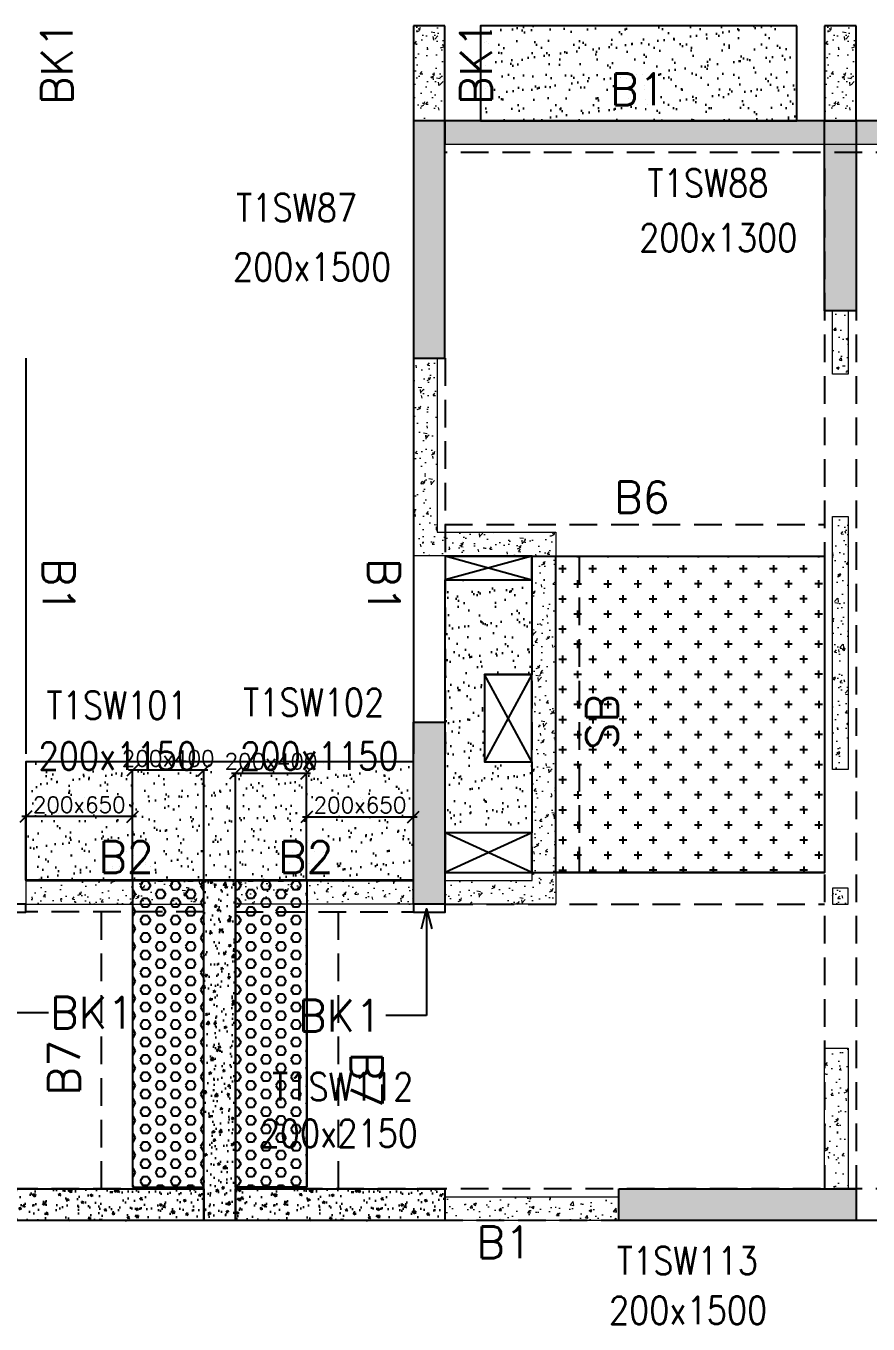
# Model space of a CAD drawing. Header units: millimetres. Extents: x 1078357 to 2594950, y -4969473 to -4636555.
# Drawn here: x 1875856 to 1881181, y -4655342 to -4647138 of the extents above; entities that cross this region are included whole.
import ezdxf

# ---------------------------------------------------------------- set-up
doc = ezdxf.new("R2010")
doc.units = ezdxf.units.MM
doc.header["$PDMODE"] = 35
for name, pattern in [('CONTINOUS', [0]), ('HIDDEN', [0.375, 0.25, -0.125]), ('New Retail block$0$CONTINOUS', [0])]:
    doc.linetypes.add(name, pattern=pattern)
doc.layers.get('0').update_dxf_attribs({"lineweight": 0})
doc.layers.get('Defpoints').update_dxf_attribs({"lineweight": 0})
for name, color, linetype, lineweight in [('A-_ANOTDIMA_D-', 6, 'Continuous', 13), ('COL. NO.', 30, 'Continuous', 25), ('COL. SIZE', 7, 'Continuous', 25), ('DIM', 9, 'Continuous', 25), ('HATCH', 8, 'Continuous', 30), ('RCC UPSTAND', 43, 'Continuous', 30), ('S-NON STR RCC WALL', 8, 'Continuous', 0)]:
    doc.layers.add(name, color=color, linetype=linetype, lineweight=lineweight)
for name, color, linetype in [('B-200x325', 201, 'HIDDEN'), ('B-200x375', 41, 'HIDDEN'), ('B-200x650', 241, 'HIDDEN'), ('B-300xSLAB THK.', 151, 'Continuous'), ('BK1-200x650', 241, 'HIDDEN'), ('DC BEAM NO.', 7, 'Continuous'), ('DROP SLAB', 8, 'Continuous'), ('NON STR. RCC WALL', 6, 'Continuous'), ('S-COLUMN_SHEAR WALL', 1, 'Continuous'), ('S-PROJECTION', 54, 'New Retail block$0$CONTINOUS'), ('SLAB FOLD', 8, 'Continuous')]:
    doc.layers.add(name, color=color, linetype=linetype)
doc.styles.add('Roman', font='romans')
doc.styles.add('ROMANS', font='romans.shx', dxfattribs={"width": 0.85})
doc.dimstyles.new('HARESH', dxfattribs={"dimtxt": 150, "dimasz": 75, "dimexe": 0, "dimexo": 0, "dimgap": 25, "dimtad": 1, "dimdec": 0, "dimdsep": 46, "dimtxsty": 'Roman', "dimblk": 'OBLIQUE', "dimcen": 225, "dimdle": 25, "dimclrd": 2, "dimclre": 2, "dimclrt": 7, "dimadec": 8, "dimazin": 1, "dimtfac": 1, "dimtdec": 0, "dimtmove": 0, "dimatfit": 0, "dimfxl": 1, "dimlwd": -1, "dimlwe": -1, "dimarcsym": 0})
pattern_1 = [(50, (-4526714.12, 23254837.94), (182.184669, -15.9390855), [19.05, -209.55]), (355, (-4526714.12, 23254837.94), (-35.2434214, 191.0568452), [15.24, -167.6405842]), (100.4514447, (-4526698.94, 23254836.6), (146.9412471, 175.1177519), [16.1900088, -178.0902446]), (46.1842, (-4526714.12, 23254888.74), (271.0790409, -42.042328), [28.575, -314.325]), (96.6355576, (-4526691.53, 23254885.23), (237.404134, 247.4261246), [24.2850231, -267.1356082]), (351.1841512, (-4526714.12, 23254888.74), (237.404134, 247.4261246), [22.859967, -251.459732]), (21, (-4526688.72, 23254876.04), (151.6143913, -102.2651982), [19.05, -209.55]), (326, (-4526688.72, 23254876.04), (61.8020283, 184.1879661), [15.24, -167.64]), (71.451445, (-4526676.08, 23254867.51), (213.4164193, 81.9227689), [16.1900088, -178.0899376]), (37.5, (-4526714.12, 23254837.935), (3.08860325, 84.55503887), [0, -165.608, 0, -170.18, 0, -168.275]), (7.5, (-4526714.12, 23254837.935), (66.8196625, 100.18057482), [0, -97.028, 0, -161.798, 0, -64.135]), (327.5, (-4526770.76, 23254837.935), (135.59059517, -5.728744), [0, -63.5, 0, -198.12, 0, -262.89]), (317.5, (-4526796.16, 23254837.94), (148.1291814, 25.42649103), [0, -82.55, 0, -131.572, 0, -186.69])]
pattern_2 = [(180, (1815381.29, -4465732.775), (-7e-15, -54.992613), [31.75, -63.5]), (300, (1815381.29, -4465732.775), (47.625, 27.496307), [31.75, -63.5]), (240, (1815349.54, -4465732.775), (47.625, -27.496307), [31.75, -63.5])]

# ---------------------------------------------------------------- blocks, each defined once
blk = doc.blocks.new('_Oblique')
at = {"color": 0, "linetype": 'ByBlock', "lineweight": -2}
blk.add_line((-0.5, -0.5), (0.5, 0.5), dxfattribs=at)
blk = doc.blocks.new('*D1464')
at = {"layer": 'Defpoints', "color": 0, "ltscale": 700, "transparency": 16777216}
for p in [(1876530.8, -4651842.2), (1876530.8, -4652537.3, 0), (1876980.9, -4652537.3, 0)]:
    blk.add_point(p, dxfattribs=at)
at = {"layer": 'DIM', "color": 2, "ltscale": 700, "transparency": 16777216}
for p, q in [((1877005.9, -4651842.2), (1876505.8, -4651842.2)), ((1876530.8, -4652537.3), (1876530.8, -4651842.2)), ((1876980.9, -4652537.3), (1876980.9, -4651842.2))]:
    blk.add_line(p, q, dxfattribs=at)
at = {"layer": 'DIM', "color": 2, "ltscale": 700, "transparency": 16777216, "xscale": 75, "yscale": 75, "zscale": 75, "rotation": 180}
blk.add_blockref('_Oblique', (1876530.8, -4651842.2), dxfattribs=at)
at = {"layer": 'DIM', "color": 2, "ltscale": 700, "transparency": 16777216, "xscale": 75, "yscale": 75, "zscale": 75}
blk.add_blockref('_Oblique', (1876980.9, -4651842.2), dxfattribs=at)
at = {"layer": 'DIM', "color": 7, "ltscale": 700, "transparency": 16777216, "insert": (1876755.9, -4651767.2), "char_height": 150, "attachment_point": 5, "style": 'Roman'}
blk.add_mtext('{\\H0.666667x;200x400}', dxfattribs=at)
blk = doc.blocks.new('*D1465')
at = {"layer": 'Defpoints', "color": 0, "ltscale": 700, "transparency": 16777216}
for p in [(1875856.1, -4652135.2), (1875856.1, -4652537.2, 0), (1876530.8, -4652537.3, 0)]:
    blk.add_point(p, dxfattribs=at)
at = {"layer": 'DIM', "color": 2, "ltscale": 700, "transparency": 16777216}
for p, q in [((1876555.8, -4652135.2), (1875831.1, -4652135.2)), ((1875856.1, -4652537.2), (1875856.1, -4652135.2)), ((1876530.8, -4652537.3), (1876530.8, -4652135.2))]:
    blk.add_line(p, q, dxfattribs=at)
at = {"layer": 'DIM', "color": 2, "ltscale": 700, "transparency": 16777216, "xscale": 75, "yscale": 75, "zscale": 75, "rotation": 180}
blk.add_blockref('_Oblique', (1875856.1, -4652135.2), dxfattribs=at)
at = {"layer": 'DIM', "color": 2, "ltscale": 700, "transparency": 16777216, "xscale": 75, "yscale": 75, "zscale": 75}
blk.add_blockref('_Oblique', (1876530.8, -4652135.2), dxfattribs=at)
at = {"layer": 'DIM', "color": 7, "ltscale": 700, "transparency": 16777216, "insert": (1876193.5, -4652060.2), "char_height": 150, "attachment_point": 5, "style": 'Roman'}
blk.add_mtext('{\\H0.666667x;200x650}', dxfattribs=at)
blk = doc.blocks.new('*D1466')
at = {"layer": 'Defpoints', "color": 0, "ltscale": 700, "transparency": 16777216}
for p in [(1877631.1, -4651860.5), (1877181, -4652537.3, 0), (1877631.1, -4652537.2, 0)]:
    blk.add_point(p, dxfattribs=at)
at = {"layer": 'DIM', "color": 2, "ltscale": 700, "transparency": 16777216}
for p, q in [((1877156, -4651860.5), (1877656.1, -4651860.5)), ((1877181, -4652537.3), (1877181, -4651860.5)), ((1877631.1, -4652537.2), (1877631.1, -4651860.5))]:
    blk.add_line(p, q, dxfattribs=at)
at = {"layer": 'DIM', "color": 2, "ltscale": 700, "transparency": 16777216, "xscale": 75, "yscale": 75, "zscale": 75, "rotation": 180}
blk.add_blockref('_Oblique', (1877181, -4651860.5), dxfattribs=at)
at = {"layer": 'DIM', "color": 2, "ltscale": 700, "transparency": 16777216, "xscale": 75, "yscale": 75, "zscale": 75}
blk.add_blockref('_Oblique', (1877631.1, -4651860.5), dxfattribs=at)
at = {"layer": 'DIM', "color": 7, "ltscale": 700, "transparency": 16777216, "insert": (1877406, -4651785.5), "char_height": 150, "attachment_point": 5, "style": 'Roman'}
blk.add_mtext('{\\H0.666667x;200x400}', dxfattribs=at)
blk = doc.blocks.new('*D1467')
at = {"layer": 'Defpoints', "color": 0, "ltscale": 700, "transparency": 16777216}
for p in [(1878306, -4652137.2), (1877631.1, -4652537.2, 0), (1878306, -4652537.2, 0)]:
    blk.add_point(p, dxfattribs=at)
at = {"layer": 'DIM', "color": 2, "ltscale": 700, "transparency": 16777216}
for p, q in [((1877606.1, -4652137.2), (1878331, -4652137.2)), ((1877631.1, -4652537.2), (1877631.1, -4652137.2)), ((1878306, -4652537.2), (1878306, -4652137.2))]:
    blk.add_line(p, q, dxfattribs=at)
at = {"layer": 'DIM', "color": 2, "ltscale": 700, "transparency": 16777216, "xscale": 75, "yscale": 75, "zscale": 75, "rotation": 180}
blk.add_blockref('_Oblique', (1877631.1, -4652137.2), dxfattribs=at)
at = {"layer": 'DIM', "color": 2, "ltscale": 700, "transparency": 16777216, "xscale": 75, "yscale": 75, "zscale": 75}
blk.add_blockref('_Oblique', (1878306, -4652137.2), dxfattribs=at)
at = {"layer": 'DIM', "color": 7, "ltscale": 700, "transparency": 16777216, "insert": (1877968.5, -4652062.2), "char_height": 150, "attachment_point": 5, "style": 'Roman'}
blk.add_mtext('{\\H0.666667x;200x650}', dxfattribs=at)
blk = doc.blocks.new('G$CD63B60BD')
at = {"layer": 'COL. NO.', "linetype": 'Continuous', "style": 'ROMANS', "width": 0.85}
for s, p in [('T1SW88', (67080.2, 15419.6, -320.4)), ('T1SW87', (64479, 15264.1, -320.4)), ('T1SW102', (64523.1, 12138.2, -320.4)), ('T1SW101', (63279.5, 12119.6, -320.4)), ('T1SW112', (64706.5, 9707.5, -320.4)), ('T1SW113', (66886, 8609.2, -320.4))]:
    blk.add_text(s, height=175, dxfattribs=at).set_placement(p)
at = {"layer": 'COL. SIZE', "linetype": 'Continuous', "style": 'ROMANS', "width": 0.85}
for s, p in [('200x1300', (67027.6, 15073.8, -320.4)), ('200x1500', (64458.9, 14890, -320.4)), ('200x1150', (63230.3, 11798.7, -320.4)), ('200x1150', (64505.2, 11798.6, -320.4)), ('200x2150', (64628, 9412.9, -320.4)), ('200x1500', (66836.9, 8295.7, -320.4))]:
    blk.add_text(s, height=175, dxfattribs=at).set_placement(p)

msp = doc.modelspace()

# ---------------------------------------------------------------- hatches: boundary and pattern name
at = {"layer": 'DROP SLAB'}
h = msp.add_hatch(dxfattribs=at)
h.set_pattern_fill('CROSS', color=8, scale=15, angle=179.96921)
h.set_pattern_definition([(180.03079016, (-1451735.6, 9389968.63), (-95.1987999, -95.3011726), [47.625, -142.875]), (270.03079016, (-1451759.43, 9389992.43), (95.3011726, -95.1987999), [47.625, -142.875])])
h.paths.add_polyline_path([(1879206.1, -4650488.1), (1880906.1, -4650488.1), (1880906.1, -4652487.9), (1879206.1, -4652487.9)])
at = {"layer": 'HATCH'}
h = msp.add_hatch(dxfattribs=at)
h.set_pattern_fill('AR-SAND', color=8, scale=3, angle=179.97015)
h.set_pattern_definition([(37.4701541, (-1080127.19, 9339832.47), (-4.7236114, 146.8264517), [0, -115.824, 0, -129.54, 0, -123.825]), (7.4701541, (-1080127.2, 9339832.47), (134.9689868, 214.9772528), [0, -62.484, 0, -104.394, 0, -40.005]), (327.4701541, (-1080220.92, 9339832.52), (237.2979035, 0.3075449), [0, -38.1, 0, -137.16, 0, -179.07]), (317.4701541, (-1080220.92, 9339832.52), (229.1017424, 66.759465), [0, -19.05, 0, -89.916, 0, -102.87])])
h.paths.add_polyline_path([(1880731.4, -4647137.8), (1878731.4, -4647137.8), (1878731.4, -4647737.8), (1880731.4, -4647737.8)])
h = msp.add_hatch(dxfattribs=at)
h.set_pattern_fill('AR-SAND', color=8, scale=3, angle=179.97015)
h.set_pattern_definition([(37.47015413, (-3156376.7, 18707870.77), (-4.72361136, 146.8264517), [0, -115.824, 0, -129.54, 0, -123.825]), (7.4701541, (-3156376.7, 18707870.77), (134.9689868, 214.9772528), [0, -62.484, 0, -104.394, 0, -40.005]), (327.4701541, (-3156470.42, 18707870.82), (237.2979035, 0.3075449), [0, -38.1, 0, -137.16, 0, -179.07]), (317.4701541, (-3156470.42, 18707870.82), (229.1017424, 66.759465), [0, -19.05, 0, -89.916, 0, -102.87])])
h.paths.add_polyline_path([(1878506.3, -4650637.8), (1879056.3, -4650637.8), (1879056.3, -4651237.9), (1878756.3, -4651237.9), (1878756.3, -4651787.8), (1879056.3, -4651787.8), (1879056.3, -4652237.8), (1878506.3, -4652237.8)])
h = msp.add_hatch(dxfattribs=at)
h.set_pattern_fill('AR-SAND', color=8, scale=3, angle=179.97015)
h.set_pattern_definition([(37.4701541, (-2172051.81, 14023851.66), (-4.72361136, 146.8264517), [0, -115.824, 0, -129.54, 0, -123.825]), (7.4701541, (-2172051.81, 14023851.66), (134.9689868, 214.9772528), [0, -62.484, 0, -104.394, 0, -40.005]), (327.4701541, (-2172145.54, 14023851.71), (237.2979035, 0.3075449), [0, -38.1, 0, -137.16, 0, -179.07]), (317.4701541, (-2172145.54, 14023851.71), (229.1017424, 66.759465), [0, -19.05, 0, -89.916, 0, -102.87])])
h.paths.add_polyline_path([(1878306.4, -4651787.7), (1875856.4, -4651787.7), (1875856.4, -4652537.8), (1878306.4, -4652537.8)])
h = msp.add_hatch(dxfattribs=at)
h.set_pattern_fill('AR-SAND', color=8, scale=3, angle=179.97015)
h.set_pattern_definition([(37.4701541, (-2172051.9, 14023851.69), (-4.72361136, 146.8264517), [0, -115.824, 0, -129.54, 0, -123.825]), (7.4701541, (-2172051.9, 14023851.69), (134.9689868, 214.9772528), [0, -62.484, 0, -104.394, 0, -40.005]), (327.4701541, (-2172145.63, 14023851.74), (237.2979035, 0.3075449), [0, -38.1, 0, -137.16, 0, -179.07]), (317.4701541, (-2172145.63, 14023851.74), (229.1017424, 66.759465), [0, -19.05, 0, -89.916, 0, -102.87])])
h.paths.add_polyline_path([(1878306.3, -4651937.7), (1875856.3, -4651937.7), (1875856.4, -4652537.7), (1878306.4, -4652537.7)])
at = {"layer": 'RCC UPSTAND'}
h = msp.add_hatch(dxfattribs=at)
h.set_pattern_fill('AR-CONC', color=8, scale=20, angle=360)
h.set_pattern_definition([(50, (-660238.37, -1444162.82), (143.4520365, -12.550427), [15, -165]), (355, (-660238.37, -1444162.82), (-27.7502667, 150.438427), [12, -132]), (100.4514445, (-660226.41, -1444163.86), (115.7017693, 137.887998), [12.7480384, -140.2284224]), (46.1842, (-660238.37, -1444122.82), (213.448266, -33.103856), [22.5, -247.5]), (96.6356355, (-660220.58, -1444125.58), (186.932389, 194.82372), [19.122068, -210.342752]), (351.184164, (-660238.37, -1444122.82), (186.932389, 194.82372), [18, -198]), (21, (-660218.37, -1444132.82), (119.3814104, -80.523778), [15, -165]), (326, (-660218.37, -1444132.82), (48.6630664, 145.030009), [12, -132]), (71.4514447, (-660208.42, -1444139.53), (168.0444753, 64.5062306), [12.748038, -140.2284224]), (37.5, (-660238.37, -1444162.82), (2.43197106, 66.57877077), [0, -130.4, 0, -134, 0, -132.5]), (7.5, (-660238.37, -1444162.82), (52.6139075, 78.8823424), [0, -76.4, 0, -127.4, 0, -50.5]), (327.5, (-660282.97, -1444162.82), (106.7644872, -4.51097435), [0, -50, 0, -156, 0, -207]), (317.5, (-660302.97, -1444162.82), (116.6372339, 20.0209965), [0, -65, 0, -103.6, 0, -147])])
h.paths.add_polyline_path([(1877181.1, -4654687.8), (1876981.1, -4654687.8), (1876981.1, -4652537.8), (1877181.1, -4652537.8)])
h = msp.add_hatch(dxfattribs=at)
h.set_pattern_fill('AR-CONC', color=8, scale=20, angle=90)
h.set_pattern_definition([(140, (-1332718.86, -7191907.34), (12.550427, 143.4520365), [15, -165]), (85, (-1332718.86, -7191907.34), (-150.438427, -27.7502667), [12, -132]), (190.4514445, (-1332717.82, -7191895.39), (-137.887998, 115.7017693), [12.7480384, -140.2284224]), (136.1842, (-1332758.86, -7191907.34), (33.103856, 213.448266), [22.5, -247.5]), (186.6356355, (-1332756.1, -7191889.55), (-194.82372, 186.932389), [19.122068, -210.342752]), (81.184164, (-1332758.86, -7191907.34), (-194.82372, 186.932389), [18, -198]), (111, (-1332748.86, -7191887.34), (80.523778, 119.3814104), [15, -165]), (56, (-1332748.86, -7191887.34), (-145.030009, 48.6630664), [12, -132]), (161.4514447, (-1332742.15, -7191877.39), (-64.5062306, 168.0444753), [12.748038, -140.2284224]), (127.5, (-1332718.865, -7191907.34), (-66.57877077, 2.43197106), [0, -130.4, 0, -134, 0, -132.5]), (97.5, (-1332718.865, -7191907.34), (-78.8823424, 52.6139075), [0, -76.4, 0, -127.4, 0, -50.5]), (57.5, (-1332718.865, -7191951.94), (4.51097435, 106.7644872), [0, -50, 0, -156, 0, -207]), (47.5, (-1332718.865, -7191971.94), (-20.0209965, 116.6372339), [0, -65, 0, -103.6, 0, -147])])
h.paths.add_polyline_path([(1876981.1, -4654487.8), (1876981.1, -4654687.8), (1875656.1, -4654687.8), (1875656.1, -4654487.8)])
h = msp.add_hatch(dxfattribs=at)
h.set_pattern_fill('AR-CONC', color=8, scale=20, angle=90)
h.set_pattern_definition([(140, (-1331193.87, -7191907.34), (12.550427, 143.4520365), [15, -165]), (85, (-1331193.87, -7191907.34), (-150.438427, -27.7502667), [12, -132]), (190.4514445, (-1331192.82, -7191895.39), (-137.887998, 115.7017693), [12.7480384, -140.2284224]), (136.1842, (-1331233.87, -7191907.34), (33.103856, 213.448266), [22.5, -247.5]), (186.6356355, (-1331231.1, -7191889.55), (-194.82372, 186.932389), [19.122068, -210.342752]), (81.184164, (-1331233.87, -7191907.34), (-194.82372, 186.932389), [18, -198]), (111, (-1331223.87, -7191887.34), (80.523778, 119.3814104), [15, -165]), (56, (-1331223.87, -7191887.34), (-145.030009, 48.6630664), [12, -132]), (161.4514447, (-1331217.16, -7191877.39), (-64.5062306, 168.0444753), [12.748038, -140.2284224]), (127.5, (-1331193.866, -7191907.34), (-66.57877077, 2.43197106), [0, -130.4, 0, -134, 0, -132.5]), (97.5, (-1331193.866, -7191907.34), (-78.8823424, 52.6139075), [0, -76.4, 0, -127.4, 0, -50.5]), (57.5, (-1331193.866, -7191951.94), (4.51097435, 106.7644872), [0, -50, 0, -156, 0, -207]), (47.5, (-1331193.87, -7191971.94), (-20.0209965, 116.6372339), [0, -65, 0, -103.6, 0, -147])])
h.paths.add_polyline_path([(1878506.1, -4654487.8), (1878506.1, -4654687.8), (1877181.1, -4654687.8), (1877181.1, -4654487.8)])
at = {"layer": 'S-COLUMN_SHEAR WALL', "lineweight": 25, "extrusion": (1.00316e-06, 1.91639e-11, 1)}
h = msp.add_hatch(color=1, dxfattribs=at)
h.dxf.hatch_style = 1
h.paths.add_polyline_path([(1878506.1, -4647737.8), (1878306.1, -4647737.8), (1878306.1, -4649237.8), (1878506.1, -4649237.8)])
at = {"layer": 'S-COLUMN_SHEAR WALL', "lineweight": 25}
h = msp.add_hatch(color=1, dxfattribs=at)
h.dxf.hatch_style = 1
h.paths.add_polyline_path([(1880906.1, -4648937.8), (1881106.1, -4648937.8), (1881106.1, -4647737.8), (1880906.1, -4647737.8)])
at = {"layer": 'S-COLUMN_SHEAR WALL', "lineweight": 25, "extrusion": (1.00316e-06, 1.91639e-11, 1)}
h = msp.add_hatch(color=1, dxfattribs=at)
h.dxf.hatch_style = 1
h.paths.add_polyline_path([(1878506.1, -4652687.8), (1878306.1, -4652687.8), (1878306.1, -4651537.8), (1878506.1, -4651537.8)])
at = {"layer": 'S-COLUMN_SHEAR WALL', "lineweight": 25}
h = msp.add_hatch(color=1, dxfattribs=at)
h.dxf.hatch_style = 1
h.paths.add_polyline_path([(1879606.1, -4654487.8), (1881106.1, -4654487.8), (1881106.1, -4654687.8), (1879606.1, -4654687.8)])
at = {"layer": 'S-NON STR RCC WALL'}
h = msp.add_hatch(dxfattribs=at)
h.set_pattern_fill('AR-CONC', color=256, angle=180)
h.set_pattern_definition([(50, (-6655538.66, 32907950.42), (182.184669, -15.93908554), [19.05, -209.55]), (355, (-6655538.66, 32907950.42), (-35.2434214, 191.0568452), [15.24, -167.6405842]), (100.4514447, (-6655523.48, 32907949.1), (146.9412471, 175.1177519), [16.1900088, -178.0902446]), (46.1842, (-6655538.66, 32908001.22), (271.0790409, -42.0423279), [28.575, -314.325]), (96.6355576, (-6655516.08, 32907997.72), (237.404134, 247.4261246), [24.2850231, -267.1356082]), (351.1841512, (-6655538.66, 32908001.22), (237.404134, 247.4261246), [22.859967, -251.459732]), (21, (-6655513.26, 32907988.52), (151.61439127, -102.2651982), [19.05, -209.55]), (326, (-6655513.26, 32907988.52), (61.80202835, 184.1879661), [15.24, -167.64]), (71.451445, (-6655500.63, 32907980), (213.4164193, 81.9227689), [16.1900088, -178.0899376]), (37.5, (-6655538.665, 32907950.424), (3.08860325, 84.55503887), [0, -165.608, 0, -170.18, 0, -168.275]), (7.5, (-6655538.665, 32907950.42), (66.8196625, 100.18057482), [0, -97.028, 0, -161.798, 0, -64.135]), (327.5, (-6655595.31, 32907950.424), (135.59059517, -5.72874399), [0, -63.5, 0, -198.12, 0, -262.89]), (317.5, (-6655620.71, 32907950.42), (148.1291814, 25.42649103), [0, -82.55, 0, -131.572, 0, -186.69])])
h.paths.add_polyline_path([(1878506.1, -4647737.8), (1878506.1, -4647137.8), (1878306.1, -4647137.8), (1878306.1, -4647737.8), (1878506.1, -4647737.8)], is_closed=False)
h = msp.add_hatch(dxfattribs=at)
h.set_pattern_fill('AR-CONC', color=256, angle=180)
h.set_pattern_definition([(50, (-6652938.69, 32907950.43), (182.184669, -15.93908554), [19.05, -209.55]), (355, (-6652938.69, 32907950.43), (-35.2434214, 191.0568452), [15.24, -167.6405842]), (100.4514447, (-6652923.5, 32907949.1), (146.9412471, 175.1177519), [16.1900088, -178.0902446]), (46.1842, (-6652938.69, 32908001.23), (271.0790409, -42.0423279), [28.575, -314.325]), (96.6355576, (-6652916.1, 32907997.72), (237.404134, 247.4261246), [24.2850231, -267.1356082]), (351.1841512, (-6652938.69, 32908001.23), (237.404134, 247.4261246), [22.859967, -251.459732]), (21, (-6652913.29, 32907988.53), (151.61439127, -102.2651982), [19.05, -209.55]), (326, (-6652913.29, 32907988.53), (61.80202835, 184.1879661), [15.24, -167.64]), (71.451445, (-6652900.65, 32907980), (213.4164193, 81.9227689), [16.1900088, -178.0899376]), (37.5, (-6652938.685, 32907950.43), (3.08860325, 84.55503887), [0, -165.608, 0, -170.18, 0, -168.275]), (7.5, (-6652938.685, 32907950.43), (66.8196625, 100.18057482), [0, -97.028, 0, -161.798, 0, -64.135]), (327.5, (-6652995.33, 32907950.43), (135.59059517, -5.72874399), [0, -63.5, 0, -198.12, 0, -262.89]), (317.5, (-6653020.73, 32907950.43), (148.1291814, 25.42649103), [0, -82.55, 0, -131.572, 0, -186.69])])
h.paths.add_polyline_path([(1881106.1, -4647737.8), (1881106.1, -4647137.8), (1880906.1, -4647137.8), (1880906.1, -4647737.8), (1881106.1, -4647737.8)], is_closed=False)
h = msp.add_hatch(dxfattribs=at)
h.set_pattern_fill('AR-CONC', color=256, angle=180)
h.set_pattern_definition([(50, (-3429489.4, 18570818.75), (182.184669, -15.9390855), [19.05, -209.55]), (355, (-3429489.4, 18570818.75), (-35.2434214, 191.0568452), [15.24, -167.6405842]), (100.4514447, (-3429474.22, 18570817.42), (146.9412471, 175.1177519), [16.1900088, -178.0902446]), (46.1842, (-3429489.4, 18570869.55), (271.0790409, -42.042328), [28.575, -314.325]), (96.6355576, (-3429466.8, 18570866.04), (237.404134, 247.4261246), [24.285023, -267.135608]), (351.1841512, (-3429489.4, 18570869.55), (237.404134, 247.4261246), [22.859967, -251.459732]), (21, (-3429464, 18570856.85), (151.6143913, -102.2651982), [19.05, -209.55]), (326, (-3429464, 18570856.85), (61.8020283, 184.1879661), [15.24, -167.64]), (71.451445, (-3429451.37, 18570848.33), (213.4164193, 81.9227689), [16.1900088, -178.0899376]), (37.5, (-3429489.4, 18570818.75), (3.08860325, 84.55503887), [0, -165.608, 0, -170.18, 0, -168.275]), (7.5, (-3429489.4, 18570818.75), (66.8196625, 100.18057482), [0, -97.028, 0, -161.798, 0, -64.135]), (327.5, (-3429546.044, 18570818.75), (135.59059517, -5.728744), [0, -63.5, 0, -198.12, 0, -262.89]), (317.5, (-3429571.44, 18570818.75), (148.1291814, 25.42649103), [0, -82.55, 0, -131.572, 0, -186.69])])
h.paths.add_polyline_path([(1888381.3, -4647737.8), (1888706.3, -4647737.8), (1888706.3, -4647887.8), (1888381.3, -4647887.8)])
h.paths.add_polyline_path([(1886581.3, -4647737.8), (1888381.3, -4647737.8), (1888381.3, -4647887.8), (1886581.3, -4647887.8)])
h.paths.add_polyline_path([(1880631.4, -4647737.8), (1881381.3, -4647737.8), (1881381.3, -4647887.8), (1880631.4, -4647887.8)])
h.paths.add_polyline_path([(1881381.3, -4647737.8), (1883181.3, -4647737.8), (1883181.3, -4647887.8), (1881381.3, -4647887.8)])
h.paths.add_polyline_path([(1885831.3, -4647737.8), (1886581.3, -4647737.8), (1886581.3, -4647887.8), (1885831.3, -4647887.8)])
h.paths.add_polyline_path([(1884031.3, -4647737.8), (1885831.3, -4647737.8), (1885831.3, -4647887.8), (1884031.3, -4647887.8)])
h.paths.add_polyline_path([(1878509.3, -4647737.8), (1878831.3, -4647737.8), (1878831.3, -4647887.8), (1878509.3, -4647887.8)])
h.paths.add_polyline_path([(1883181.3, -4647737.8), (1883506.3, -4647737.8), (1883506.3, -4647887.8), (1883181.3, -4647887.8)])
h.paths.add_polyline_path([(1883706.3, -4647737.8), (1884031.3, -4647737.8), (1884031.3, -4647887.8), (1883706.3, -4647887.8)])
h.paths.add_polyline_path([(1878831.3, -4647737.8), (1880631.3, -4647737.8), (1880631.3, -4647887.8), (1878831.3, -4647887.8)])
h = msp.add_hatch(dxfattribs=at)
h.set_pattern_fill('AR-CONC', color=256, angle=180)
h.set_pattern_definition([(50, (1881019.6, -4749442.22), (182.18467, -15.93909), [19.05, -209.55]), (355, (1881019.6, -4749442.22), (-35.24342, 191.05685), [15.24, -167.6406]), (100.45144, (1881034.78, -4749443.55), (146.94125, 175.11775), [16.19, -178.09024]), (46.1842, (1881019.6, -4749391.42), (271.07904, -42.04233), [28.575, -314.325]), (96.63556, (1881042.2, -4749394.93), (237.4041, 247.4261), [24.285, -267.1356]), (351.18415, (1881019.6, -4749391.42), (237.4041, 247.4261), [22.86, -251.4597]), (21, (1881045, -4749404.12), (151.6144, -102.2652), [19.05, -209.55]), (326, (1881045, -4749404.12), (61.80203, 184.18797), [15.24, -167.64]), (71.45144, (1881057.63, -4749412.65), (213.41642, 81.92277), [16.19, -178.08994]), (37.5, (1881019.6, -4749442.225), (3.088603, 84.55504), [0, -165.608, 0, -170.18, 0, -168.275]), (7.5, (1881019.6, -4749442.225), (66.81966, 100.180575), [0, -97.028, 0, -161.798, 0, -64.135]), (327.5, (1880962.96, -4749442.225), (135.590595, -5.728744), [0, -63.5, 0, -198.12, 0, -262.89]), (317.5, (1880937.56, -4749442.22), (148.12918, 25.42649), [0, -82.55, 0, -131.572, 0, -186.69])])
h.paths.add_polyline_path([(1880956.4, -4648937.8), (1881056.4, -4648937.8), (1881056.3, -4649337.8), (1880956.3, -4649337.8)])
h = msp.add_hatch(dxfattribs=at)
h.set_pattern_fill('AR-CONC', color=256, angle=180)
h.set_pattern_definition(pattern_1)
h.paths.add_polyline_path([(1879206.4, -4650337.8), (1879206.4, -4652687.8), (1878506.4, -4652687.8), (1878506.4, -4652537.8), (1879056.4, -4652537.8), (1879056.4, -4650487.8), (1878306.4, -4650487.8), (1878306.4, -4649237.7), (1878456.4, -4649237.7), (1878456.4, -4650337.8)])
h = msp.add_hatch(dxfattribs=at)
h.set_pattern_fill('AR-CONC', color=256, angle=180)
h.set_pattern_definition([(50, (2978244.32, -9433461.41), (182.184669, -15.9390855), [19.05, -209.55]), (355, (2978244.32, -9433461.41), (-35.2434214, 191.056845), [15.24, -167.640584]), (100.4514447, (2978259.5, -9433462.74), (146.941247, 175.117752), [16.190009, -178.0902446]), (46.1842, (2978244.32, -9433410.61), (271.079041, -42.042328), [28.575, -314.325]), (96.6355576, (2978266.9, -9433414.12), (237.404134, 247.426125), [24.285023, -267.135608]), (351.184151, (2978244.32, -9433410.6), (237.404134, 247.426125), [22.859967, -251.459732]), (21, (2978269.72, -9433423.31), (151.6143913, -102.265198), [19.05, -209.55]), (326, (2978269.72, -9433423.31), (61.802028, 184.187966), [15.24, -167.64]), (71.451445, (2978282.35, -9433431.83), (213.416419, 81.922769), [16.190009, -178.0899376]), (37.5, (2978244.316, -9433461.41), (3.08860325, 84.5550389), [0, -165.608, 0, -170.18, 0, -168.275]), (7.5, (2978244.32, -9433461.41), (66.8196625, 100.1805748), [0, -97.028, 0, -161.798, 0, -64.135]), (327.5, (2978187.674, -9433461.41), (135.5905952, -5.728744), [0, -63.5, 0, -198.12, 0, -262.89]), (317.5, (2978162.27, -9433461.41), (148.1291814, 25.426491), [0, -82.55, 0, -131.572, 0, -186.69])])
h.paths.add_polyline_path([(1880956.3, -4650237.8), (1881056.3, -4650237.8), (1881056.3, -4651837.8), (1880956.3, -4651837.8)])
h = msp.add_hatch(dxfattribs=at)
h.set_pattern_fill('AR-CONC', color=256)
h.set_pattern_definition(pattern_1)
h.paths.add_polyline_path([(1876981.3, -4652537.8), (1875856.3, -4652537.8), (1875856.3, -4652687.8), (1876981.3, -4652687.8)])
h = msp.add_hatch(dxfattribs=at)
h.set_pattern_fill('AR-CONC', color=256, angle=180)
h.set_pattern_definition(pattern_1)
h.paths.add_polyline_path([(1877181.3, -4652537.8), (1878306.3, -4652537.8), (1878306.3, -4652687.8), (1877181.3, -4652687.8)])
h = msp.add_hatch(dxfattribs=at)
h.set_pattern_fill('AR-CONC', color=256, angle=180)
h.set_pattern_definition([(50, (2978231.1, -9434826.08), (182.184669, -15.9390855), [19.05, -209.55]), (355, (2978231.1, -9434826.08), (-35.2434214, 191.056845), [15.24, -167.640584]), (100.4514447, (2978246.28, -9434827.4), (146.941247, 175.117752), [16.190009, -178.0902446]), (46.1842, (2978231.1, -9434775.28), (271.079041, -42.042328), [28.575, -314.325]), (96.6355576, (2978253.7, -9434778.78), (237.404134, 247.426125), [24.285023, -267.135608]), (351.184151, (2978231.1, -9434775.28), (237.404134, 247.426125), [22.859967, -251.459732]), (21, (2978256.5, -9434787.98), (151.6143913, -102.265198), [19.05, -209.55]), (326, (2978256.5, -9434787.98), (61.802028, 184.187966), [15.24, -167.64]), (71.451445, (2978269.14, -9434796.5), (213.416419, 81.922769), [16.190009, -178.0899376]), (37.5, (2978231.1, -9434826.077), (3.08860325, 84.5550389), [0, -165.608, 0, -170.18, 0, -168.275]), (7.5, (2978231.1, -9434826.08), (66.8196625, 100.1805748), [0, -97.028, 0, -161.798, 0, -64.135]), (327.5, (2978174.46, -9434826.077), (135.5905952, -5.728744), [0, -63.5, 0, -198.12, 0, -262.89]), (317.5, (2978149.06, -9434826.08), (148.1291814, 25.426491), [0, -82.55, 0, -131.572, 0, -186.69])])
h.paths.add_polyline_path([(1880956.3, -4652687.8), (1881056.3, -4652687.8), (1881056.3, -4652587.8), (1880956.3, -4652587.8)])
h = msp.add_hatch(dxfattribs=at)
h.set_pattern_fill('AR-CONC', color=256, angle=180)
h.set_pattern_definition([(50, (-5570628.59, 27938857.12), (182.184669, -15.93908554), [19.05, -209.55]), (355, (-5570628.59, 27938857.12), (-35.2434214, 191.0568452), [15.24, -167.6405842]), (100.4514447, (-5570613.4, 27938855.79), (146.9412471, 175.1177519), [16.1900088, -178.0902446]), (46.1842, (-5570628.6, 27938907.92), (271.0790409, -42.042328), [28.575, -314.325]), (96.6355576, (-5570606, 27938904.4), (237.404134, 247.4261246), [24.2850231, -267.1356082]), (351.1841512, (-5570628.6, 27938907.92), (237.404134, 247.4261246), [22.859967, -251.459732]), (21, (-5570603.19, 27938895.22), (151.6143913, -102.2651982), [19.05, -209.55]), (326, (-5570603.19, 27938895.22), (61.8020283, 184.1879661), [15.24, -167.64]), (71.451445, (-5570590.55, 27938886.7), (213.4164193, 81.9227689), [16.1900088, -178.0899376]), (37.5, (-5570628.59, 27938857.115), (3.08860325, 84.55503887), [0, -165.608, 0, -170.18, 0, -168.275]), (7.5, (-5570628.59, 27938857.115), (66.8196625, 100.18057482), [0, -97.028, 0, -161.798, 0, -64.135]), (327.5, (-5570685.23, 27938857.115), (135.59059517, -5.72874399), [0, -63.5, 0, -198.12, 0, -262.89]), (317.5, (-5570710.63, 27938857.12), (148.1291814, 25.42649103), [0, -82.55, 0, -131.572, 0, -186.69])])
h.paths.add_polyline_path([(1880906.3, -4653597.8), (1881056.3, -4653597.8), (1881056.3, -4654487.7), (1880906.3, -4654487.7)])
at = {"layer": 'S-NON STR RCC WALL', "ltscale": 700}
h = msp.add_hatch(dxfattribs=at)
h.set_pattern_fill('AR-CONC', color=256)
h.set_pattern_definition([(50, (1834589.98, -4757708.7), (182.18467, -15.93909), [19.05, -209.55]), (355, (1834589.98, -4757708.7), (-35.24342, 191.05685), [15.24, -167.64058]), (100.45144, (1834605.16, -4757710.03), (146.94125, 175.11775), [16.19, -178.09024]), (46.1842, (1834589.98, -4757657.9), (271.07904, -42.04233), [28.575, -314.325]), (96.63556, (1834612.57, -4757661.4), (237.40413, 247.4261), [24.285, -267.1356]), (351.18415, (1834589.98, -4757657.9), (237.4041, 247.4261), [22.86, -251.4597]), (21, (1834615.38, -4757670.6), (151.6144, -102.2652), [19.05, -209.55]), (326, (1834615.38, -4757670.6), (61.80203, 184.18797), [15.24, -167.64]), (71.45144, (1834628.01, -4757679.13), (213.41642, 81.92277), [16.19, -178.08994]), (37.5, (1834589.98, -4757708.704), (3.088603, 84.55504), [0, -165.608, 0, -170.18, 0, -168.275]), (7.5, (1834589.98, -4757708.7), (66.81966, 100.180575), [0, -97.028, 0, -161.798, 0, -64.135]), (327.5, (1834533.34, -4757708.704), (135.590595, -5.728744), [0, -63.5, 0, -198.12, 0, -262.89]), (317.5, (1834507.94, -4757708.7), (148.12918, 25.42649), [0, -82.55, 0, -131.572, 0, -186.69])])
h.paths.add_polyline_path([(1879606.1, -4654687.7), (1878506.1, -4654687.7), (1878506.1, -4654537.8), (1879606.1, -4654537.8)])
at = {"layer": 'SLAB FOLD', "ltscale": 1000}
h = msp.add_hatch(dxfattribs=at)
h.set_pattern_fill('HEX', color=8, scale=10, angle=180)
h.set_pattern_definition(pattern_2)
h.paths.add_polyline_path([(1876981.3, -4654477.2), (1876531.3, -4654477.2), (1876531.3, -4652537.8), (1876981.3, -4652537.8)])
h = msp.add_hatch(dxfattribs=at)
h.set_pattern_fill('HEX', color=8, scale=10, angle=180)
h.set_pattern_definition(pattern_2)
h.paths.add_polyline_path([(1877181.7, -4654477.2), (1877631.7, -4654477.2), (1877631.7, -4652537.8), (1877181.7, -4652537.8)])

# ---------------------------------------------------------------- linework, layer by layer
at = {"layer": 'B-200x325', "ltscale": 700}
for p, q in [((1878506.1, -4650288.1, 0), (1880906.1, -4650288.1, 0)), ((1878506.2, -4652687.9, 0), (1880906.1, -4652687.9, 0))]:
    msp.add_line(p, q, dxfattribs=at)
at = {"layer": 'B-200x325', "linetype": 'Continuous', "ltscale": 700}
for p, q in [((1878506.1, -4650488.1, 0), (1880906.1, -4650488.1, 0)), ((1878506.2, -4652487.9, 0), (1880906.1, -4652487.9, 0))]:
    msp.add_line(p, q, dxfattribs=at)
at = {"layer": 'B-200x375', "ltscale": 700}
for p, q in [((1876331, -4652737.9, 0), (1876331, -4654487.9, 0)), ((1877831.2, -4652737.9, 0), (1877831.2, -4654487.9, 0))]:
    msp.add_line(p, q, dxfattribs=at)
at = {"layer": 'B-200x375', "linetype": 'Continuous', "ltscale": 700}
for p, q in [((1876531, -4652737.9, 0), (1876531, -4654477.2, 0)), ((1877631.2, -4652737.9, 0), (1877631.2, -4654477.2, 0))]:
    msp.add_line(p, q, dxfattribs=at)
at = {"layer": 'B-200x650', "linetype": 'CONTINOUS', "ltscale": 700}
for p, q in [((1878506.1, -4647137.8, 0), (1878306.1, -4647137.8, 0)), ((1878306.1, -4647137.8, 0), (1878306.1, -4647737.8, 0)), ((1878506.1, -4647737.8, 0), (1878506.1, -4647137.8, 0)), ((1881106.1, -4647137.8, 0), (1880906.1, -4647137.8, 0)), ((1880906.1, -4647137.8, 0), (1880906.1, -4647737.8, 0)), ((1881106.1, -4647737.8, 0), (1881106.1, -4647137.8, 0)), ((1883506.4, -4647737.8, 0), (1878506.4, -4647737.8, 0)), ((1875856.4, -4649237.7, 0), (1875856.4, -4651737.8, 0)), ((1878306.4, -4649237.7, 0), (1878306.4, -4651737.8, 0)), ((1878306.4, -4652537.7, 0), (1875856.4, -4652537.7, 0))]:
    msp.add_line(p, q, dxfattribs=at)
at = {"layer": 'B-200x650', "linetype": 'HIDDEN', "ltscale": 700}
for p, q in [((1883506.4, -4647937.8, 0), (1878506.4, -4647937.8, 0)), ((1880906.3, -4648037.8, 0), (1880906.3, -4654487.7, 0)), ((1881106.3, -4648037.8, 0), (1881106.3, -4654487.7, 0)), ((1878506.4, -4649237.7, 0), (1878506.4, -4651737.8, 0)), ((1876981.4, -4652737.7, 0), (1875856.4, -4652737.7, 0)), ((1877181.4, -4652737.7, 0), (1878306.4, -4652737.7, 0)), ((1876981.1, -4654487.7, 0), (1870656.3, -4654487.7, 0)), ((1883506.3, -4654487.7, 0), (1877181.1, -4654487.7, 0)), ((1876981.1, -4654687.7, 0), (1864781.1, -4654687.7, 0)), ((1889381.1, -4654687.7, 0), (1877181.1, -4654687.7, 0))]:
    msp.add_line(p, q, dxfattribs=at)
at = {"layer": 'B-300xSLAB THK.', "linetype": 'HIDDEN', "ltscale": 700}
for p, q in [((1879054.8, -4650488.3, 0), (1879054.8, -4652488.1, 0)), ((1879354.8, -4650488.3, 0), (1879354.8, -4652488.1, 0))]:
    msp.add_line(p, q, dxfattribs=at)
at = {"layer": 'BK1-200x650', "linetype": 'Continuous', "ltscale": 700, "elevation": 0}
for points in [[(1875856.4, -4652687.8), (1875656.4, -4652687.8), (1875656.4, -4652738), (1875856.4, -4652738)], [(1878506.4, -4652687.8), (1878306.4, -4652687.8), (1878306.4, -4652738), (1878506.4, -4652738)]]:
    msp.add_lwpolyline(points, close=True, dxfattribs=at)
at = {"layer": 'DROP SLAB', "color": 3, "linetype": 'CONTINOUS', "ltscale": 500}
for p, q in [((1878506.3, -4650487.8, 0), (1879056.3, -4650637.8, 0)), ((1879055.5, -4650488.1, 0), (1878506.3, -4650637.8, 0)), ((1879056.3, -4651237.8, 0), (1878756.3, -4651787.8, 0)), ((1879056.3, -4651787.8, 0), (1878756.3, -4651237.8, 0)), ((1879056.3, -4652487.9, 0), (1878506.3, -4652237.8, 0)), ((1879056.3, -4652237.8, 0), (1878506.4, -4652487.9, 0))]:
    msp.add_line(p, q, dxfattribs=at)
at = {"layer": 'DROP SLAB', "color": 3, "linetype": 'CONTINOUS', "ltscale": 500, "elevation": 0}
for points in [[(1879056.3, -4650488.1), (1878506.3, -4650488.1), (1878506.3, -4650637.8), (1879056.3, -4650637.8)], [(1879206.1, -4650488.1), (1880906.1, -4650488.1), (1880906.1, -4652487.9), (1879206.1, -4652487.9)], [(1879056.3, -4651237.8), (1878756.3, -4651237.8), (1878756.3, -4651787.8), (1879056.3, -4651787.8)], [(1879056.3, -4652237.8), (1878506.4, -4652237.8), (1878506.4, -4652487.9), (1879056.3, -4652487.9)]]:
    msp.add_lwpolyline(points, close=True, dxfattribs=at)
at = {"layer": 'NON STR. RCC WALL', "elevation": 0}
for points in [[(1877181.1, -4654687.8), (1876981.1, -4654687.8), (1876981.1, -4652537.8), (1877181.1, -4652537.8)], [(1876981.1, -4654487.8), (1876981.1, -4654687.8), (1875656.1, -4654687.8), (1875656.1, -4654487.8)], [(1878506.1, -4654487.8), (1878506.1, -4654687.8), (1877181.1, -4654687.8), (1877181.1, -4654487.8)]]:
    msp.add_lwpolyline(points, close=True, dxfattribs=at)
at = {"layer": 'S-COLUMN_SHEAR WALL', "color": 1, "lineweight": 25, "extrusion": (1.00316e-06, 1.91639e-11, 1), "elevation": 1.9}
for points in [[(1878506.1, -4647737.8), (1878306.1, -4647737.8), (1878306.1, -4649237.8), (1878506.1, -4649237.8)], [(1878506.1, -4652687.8), (1878306.1, -4652687.8), (1878306.1, -4651537.8), (1878506.1, -4651537.8)]]:
    msp.add_lwpolyline(points, close=True, dxfattribs=at)
at = {"layer": 'S-COLUMN_SHEAR WALL', "color": 1, "lineweight": 25, "elevation": 0}
for points in [[(1880906.1, -4647737.8), (1881106.1, -4647737.8), (1881106.1, -4648937.8), (1880906.1, -4648937.8)], [(1879606.1, -4654487.8), (1881106.1, -4654487.8), (1881106.1, -4654687.8), (1879606.1, -4654687.8)]]:
    msp.add_lwpolyline(points, close=True, dxfattribs=at)
at = {"layer": 'S-NON STR RCC WALL', "elevation": 0}
for points in [[(1878509.3, -4647737.8), (1883506.4, -4647737.8), (1883506.4, -4647887.8), (1878509.3, -4647887.8)], [(1880956.3, -4648937.8), (1881056.3, -4648937.8), (1881056.3, -4649337.8), (1880956.3, -4649337.8)], [(1879206.4, -4650337.8), (1879206.4, -4652687.8), (1878506.4, -4652687.8), (1878506.4, -4652537.8), (1879056.4, -4652537.8), (1879056.4, -4650487.8), (1878306.4, -4650487.8), (1878306.4, -4649237.7), (1878456.4, -4649237.7), (1878456.4, -4650337.8)], [(1876981.3, -4652537.8), (1875856.3, -4652537.8), (1875856.3, -4652687.8), (1876981.3, -4652687.8)], [(1877181.3, -4652537.8), (1878306.3, -4652537.8), (1878306.3, -4652687.8), (1877181.3, -4652687.8)]]:
    msp.add_lwpolyline(points, close=True, dxfattribs=at)
at = {"layer": 'S-NON STR RCC WALL', "ltscale": 700, "elevation": 0}
for points in [[(1880956.3, -4650237.8), (1881056.3, -4650237.8), (1881056.3, -4651837.8), (1880956.3, -4651837.8)], [(1880956.3, -4652687.8), (1881056.3, -4652687.8), (1881056.3, -4652587.8), (1880956.3, -4652587.8)], [(1880906.3, -4653597.8), (1881056.3, -4653597.8), (1881056.3, -4654487.7), (1880906.3, -4654487.7)], [(1879606.1, -4654687.7), (1878506.1, -4654687.7), (1878506.1, -4654537.8), (1879606.1, -4654537.8)]]:
    msp.add_lwpolyline(points, close=True, dxfattribs=at)
at = {"layer": 'S-PROJECTION', "elevation": 0}
for points in [[(1880731.4, -4647137.8), (1878731.4, -4647137.8), (1878731.4, -4647737.8), (1880731.4, -4647737.8)], [(1878306.4, -4651787.7), (1875856.4, -4651787.7), (1875856.4, -4652537.8), (1878306.4, -4652537.8)]]:
    msp.add_lwpolyline(points, close=True, dxfattribs=at)
at = {"layer": 'SLAB FOLD', "color": 8, "ltscale": 1000, "elevation": 0}
msp.add_lwpolyline([(1878506.3, -4650637.8), (1879056.3, -4650637.8), (1879056.3, -4651237.9), (1878756.3, -4651237.9), (1878756.3, -4651787.8), (1879056.3, -4651787.8), (1879056.3, -4652237.8), (1878506.3, -4652237.8), (1878506.3, -4650637.8)], dxfattribs=at)
for points in [[(1876531.1, -4654477.2), (1876981.2, -4654477.2), (1876981.2, -4652537.8), (1876531.1, -4652537.8)], [(1877631.5, -4654477.2), (1877181.3, -4654477.2), (1877181.3, -4652537.8), (1877631.5, -4652537.8)]]:
    msp.add_lwpolyline(points, close=True, dxfattribs=at)

# ---------------------------------------------------------------- block references
at = {"layer": 'A-_ANOTDIMA_D-', "color": 2, "ltscale": 700}
msp.add_blockref('G$CD63B60BD', (1812706.1, -4663637.8, 0), dxfattribs=at)

# ---------------------------------------------------------------- texts
at = {"layer": 'B-200x325', "linetype": 'Continuous', "ltscale": 700, "style": 'ROMANS'}
msp.add_text('B6', height=200, rotation=359.99866, dxfattribs=at).set_placement((1879575.6, -4650216, -2.7))
at = {"layer": 'B-200x375', "linetype": 'Continuous', "ltscale": 700, "style": 'ROMANS'}
for rotation, p in [(90.00094, (1876196.2, -4653897.3, -2.7)), (269.99866, (1877910.1, -4653621.5, -2.7))]:
    msp.add_text('B7', height=200, rotation=rotation, dxfattribs=at).set_placement(p)
at = {"layer": 'B-200x650', "linetype": 'CONTINOUS', "ltscale": 700, "style": 'ROMANS'}
for p in [(1876151.7, -4647637.4, 50), (1878801.7, -4647637.4, 50)]:
    msp.add_text('BK1', height=200, rotation=90, dxfattribs=at).set_placement(p)
at = {"layer": 'B-200x650', "linetype": 'HIDDEN', "ltscale": 500, "style": 'ROMANS'}
for rotation, p in [(359.99906, (1879550.9, -4647637.4, -2.7)), (269.99906, (1875962.8, -4650499.9, -2.7)), (269.99906, (1878020.3, -4650499.9, -2.7)), (359.99906, (1878704.6, -4654924.9, -2.7))]:
    msp.add_text('B1', height=200, rotation=rotation, dxfattribs=at).set_placement(p)
at = {"layer": 'B-300xSLAB THK.', "linetype": 'Continuous', "ltscale": 700, "style": 'ROMANS'}
msp.add_text('SB', height=200, rotation=90.00094, dxfattribs=at).set_placement((1879599.5, -4651712.4, -2.7))
at = {"layer": 'BK1-200x650', "linetype": 'Continuous', "ltscale": 700, "style": 'ROMANS'}
for rotation, p in [(359.99906, (1876009.5, -4653474.3, -2.7)), (0.00094, (1877577.5, -4653494, -2.7))]:
    msp.add_text('BK1', height=200, rotation=rotation, dxfattribs=at).set_placement(p)
at = {"layer": 'DC BEAM NO.', "linetype": 'Continuous', "ltscale": 500, "style": 'ROMANS'}
for p in [(1876314.2, -4652490.7, -2.7), (1877450.9, -4652490.7, -2.7)]:
    msp.add_text('B2', height=200, dxfattribs=at).set_placement(p)

# ---------------------------------------------------------------- dimensions: what is measured, and where the dimension line sits
at = {"layer": 'DIM', "ltscale": 700}
for base, p1, p2, picture, middle in [((1876530.8, -4651842.2, 0), (1876980.9, -4652537.3, 0), (1876530.8, -4652537.3, 0), '*D1464', (1876755.9, -4651842.2, 0)), ((1877631.1, -4651860.5, 0), (1877181, -4652537.3, 0), (1877631.1, -4652537.2, 0), '*D1466', (1877406, -4651860.5, 0))]:
    dim = msp.add_linear_dim(base=base, p1=p1, p2=p2, text='{\\H0.666667x;200x400}', dimstyle='HARESH', override={"dimtxsty": 'Roman'}, dxfattribs=at)
    dim.commit()
    dim.dimension.update_dxf_attribs({"geometry": picture, "text_midpoint": middle, "dimtype": 160})
for base, p1, p2, picture, middle in [((1875856.1, -4652135.2, 0), (1876530.8, -4652537.3, 0), (1875856.1, -4652537.2, 0), '*D1465', (1876193.5, -4652060.2, 0)), ((1878306, -4652137.2, 0), (1877631.1, -4652537.2, 0), (1878306, -4652537.2, 0), '*D1467', (1877968.5, -4652062.2, 0))]:
    dim = msp.add_linear_dim(base=base, p1=p1, p2=p2, text='{\\H0.666667x;200x650}', dimstyle='HARESH', override={"dimtxsty": 'Roman', "dimtmove": 1}, dxfattribs=at)
    dim.commit()
    dim.dimension.update_dxf_attribs({"geometry": picture, "text_midpoint": middle})

# ---------------------------------------------------------------- leaders
at = {"layer": 'BK1-200x650', "linetype": 'Continuous', "ltscale": 700}
for points in [[(1875739.9, -4652718.2, 0), (1875739.9, -4653372.1, 0), (1875998.8, -4653372.1, 0)], [(1878389.9, -4652718.2, 0), (1878389.9, -4653391.8, 0), (1878131.1, -4653391.8, 0)]]:
    msp.add_leader(points, dimstyle='HARESH', override={"dimasz": 125, "dimgap": 25, "dimtad": 0, "dimldrblk": 'Open30'}, dxfattribs=at)

doc.saveas('drawing.dxf')
